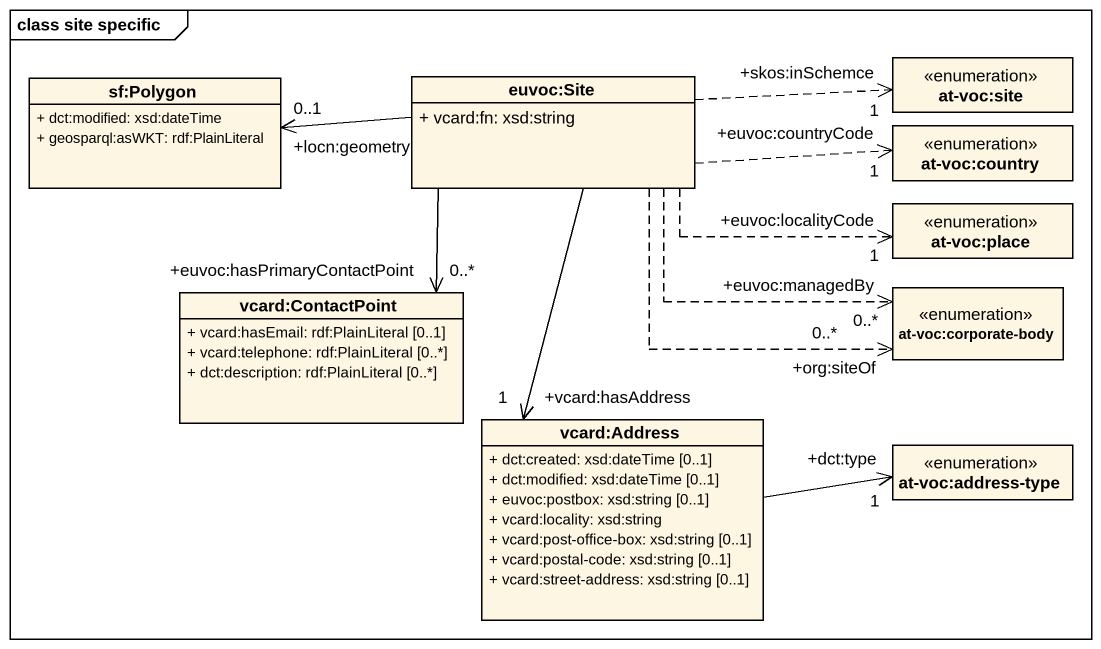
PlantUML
@startuml
mainframe class site specific
hide circle
hide empty members
skinparam classAttributeIconSize 0
class "sf:Polygon" as sf_Polygon {
  + dct:modified: xsd:dateTime
  + geosparql:asWKT: rdf:PlainLiteral
}
class "euvoc:Site" as euvoc_Site {
  + vcard:fn: xsd:string
}
enum "at-voc:site" as at_voc_site
enum "at-voc:country" as at_voc_country
enum "at-voc:place" as at_voc_place
class "vcard:ContactPoint" as vcard_ContactPoint {
  + vcard:hasEmail: rdf:PlainLiteral [0..1]
  + vcard:telephone: rdf:PlainLiteral [0..*]
  + dct:description: rdf:PlainLiteral [0..*]
}
enum "at-voc:corporate-body" as at_voc_corporate_body
class "vcard:Address" as vcard_Address {
  + dct:created: xsd:dateTime [0..1]
  + dct:modified: xsd:dateTime [0..1]
  + euvoc:postbox: xsd:string [0..1]
  + vcard:locality: xsd:string
  + vcard:post-office-box: xsd:string [0..1]
  + vcard:postal-code: xsd:string [0..1]
  + vcard:street-address: xsd:string [0..1]
}
enum "at-voc:address-type" as at_voc_address_type
euvoc_Site -left-> "+locn:geometry\n0..1" sf_Polygon
euvoc_Site .right.> "+skos:inSchemce\n1" at_voc_site
euvoc_Site .right.> "+euvoc:countryCode\n1" at_voc_country
euvoc_Site .right.> "+euvoc:localityCode\n1" at_voc_place
euvoc_Site --> "+euvoc:hasPrimaryContactPoint\n0..*" vcard_ContactPoint
euvoc_Site .right.> "+euvoc:managedBy\n0..*" at_voc_corporate_body
euvoc_Site .right.> "+org:siteOf\n0..*" at_voc_corporate_body
euvoc_Site --> "+vcard:hasAddress\n1" vcard_Address
vcard_Address -right-> "+dct:type\n1" at_voc_address_type
@enduml
